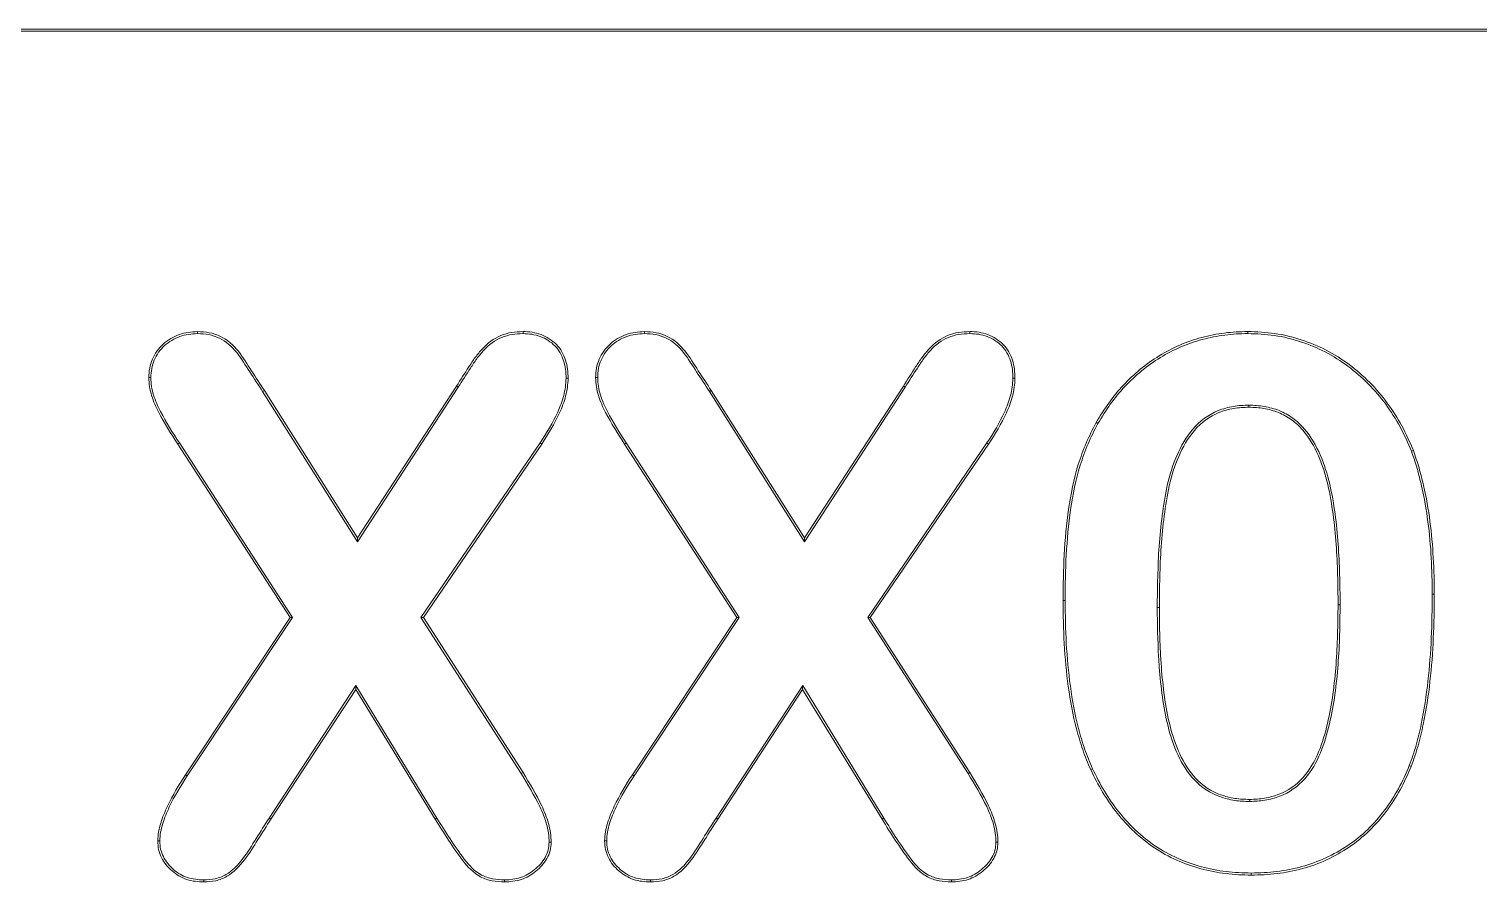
# Model space of a CAD drawing. Header units: millimetres. Extents: x 23 to 674, y 24 to 517.
# Drawn here: x 335.19 to 344.5, y 249.64 to 255.11 of the extents above; entities that cross this region are included whole.
import ezdxf

# ---------------------------------------------------------------- set-up
doc = ezdxf.new("R2010")
doc.units = ezdxf.units.MM
doc.header["$LTSCALE"] = 2.5
doc.layers.add('Visible (ANSI)', color=7, linetype='Continuous', lineweight=9)
doc.layers.add('Visible Narrow (ANSI)', color=7, linetype='Continuous', lineweight=9)

msp = doc.modelspace()

# ---------------------------------------------------------------- linework, layer by layer
at = {"layer": 'Visible (ANSI)'}
for p, q in [((356.3858, 255.1132), (332.3858, 255.1132)), ((356.3858, 255.1001), (332.3858, 255.1001)), ((336.271, 253.1598), (336.2709, 253.1729)), ((338.3599, 253.1598), (338.36, 253.1729)), ((339.1391, 253.1598), (339.1391, 253.1729)), ((341.2281, 253.1598), (341.2281, 253.1729)), ((343.0116, 253.1598), (343.0117, 253.1729)), ((335.971, 252.8778), (335.9579, 252.8779)), ((338.6364, 252.8731), (338.6495, 252.873)), ((338.8392, 252.8778), (338.826, 252.8779)), ((341.5046, 252.8731), (341.5177, 252.873)), ((336.6887, 252.7881), (337.298, 251.8249)), ((336.6998, 252.7951), (337.2982, 251.8492)), ((337.298, 251.8249), (337.9442, 252.8163)), ((337.2982, 251.8492), (337.9332, 252.8234)), ((339.5568, 252.7881), (340.1662, 251.8249)), ((339.5679, 252.7951), (340.1663, 251.8492)), ((340.1662, 251.8249), (340.8123, 252.8163)), ((340.1663, 251.8492), (340.8013, 252.8234)), ((343.0193, 252.7007), (343.0193, 252.6876)), ((342.0496, 252.5825), (342.0382, 252.589)), ((336.8645, 251.3383), (336.1434, 252.4518)), ((336.8802, 251.3382), (336.1544, 252.4589)), ((338.4697, 252.459), (337.7044, 251.3385)), ((338.4806, 252.4518), (337.7202, 251.3383)), ((338.4697, 252.459), (338.4806, 252.4518)), ((339.7327, 251.3383), (339.0115, 252.4518)), ((339.7483, 251.3382), (339.0225, 252.4589)), ((341.3378, 252.459), (340.5726, 251.3385)), ((341.3487, 252.4518), (340.5883, 251.3383)), ((341.3378, 252.459), (341.3487, 252.4518)), ((344.0626, 252.405), (344.0748, 252.4097)), ((337.298, 251.8249), (337.2982, 251.8492)), ((340.1662, 251.8249), (340.1663, 251.8492)), ((336.1944, 250.331), (336.8645, 251.3383)), ((336.2053, 250.3238), (336.8802, 251.3382)), ((336.8802, 251.3382), (336.8645, 251.3383)), ((337.7044, 251.3385), (337.7202, 251.3383)), ((337.7044, 251.3385), (338.3489, 250.3379)), ((337.7202, 251.3383), (338.36, 250.3448)), ((339.0625, 250.331), (339.7327, 251.3383)), ((339.0735, 250.3238), (339.7483, 251.3382)), ((339.7483, 251.3382), (339.7327, 251.3383)), ((340.5726, 251.3385), (340.5883, 251.3383)), ((340.5726, 251.3385), (341.217, 250.3379)), ((340.5883, 251.3383), (341.2281, 250.3448)), ((337.2869, 250.9029), (336.7308, 250.0527)), ((337.2865, 250.8784), (336.7418, 250.0456)), ((337.2869, 250.9029), (337.2865, 250.8784)), ((337.7967, 250.0456), (337.2865, 250.8784)), ((337.8078, 250.0525), (337.2869, 250.9029)), ((340.155, 250.9029), (339.599, 250.0527)), ((340.1546, 250.8784), (339.6099, 250.0456)), ((340.155, 250.9029), (340.1546, 250.8784)), ((340.6648, 250.0456), (340.1546, 250.8784)), ((340.676, 250.0525), (340.155, 250.9029)), ((342.0156, 250.3689), (342.0037, 250.3634)), ((344.0489, 250.3889), (344.0611, 250.3841)), ((338.3489, 250.3379), (338.36, 250.3448)), ((341.217, 250.3379), (341.2281, 250.3448)), ((343.0242, 250.1593), (343.0241, 250.1724)), ((336.0289, 249.9063), (336.0158, 249.9063)), ((338.5275, 249.8976), (338.5406, 249.8974)), ((338.8971, 249.9063), (338.884, 249.9063)), ((341.3956, 249.8976), (341.4087, 249.8974)), ((336.3102, 249.6561), (336.3102, 249.6429)), ((338.2414, 249.6561), (338.2414, 249.6429)), ((339.1783, 249.6561), (339.1784, 249.6429)), ((341.1095, 249.6561), (341.1095, 249.6429)), ((343.0345, 249.7002), (343.0345, 249.6871))]:
    msp.add_line(p, q, dxfattribs=at)
for points, knots in [([(335.9579, 252.8779), (335.9589, 252.8979), (335.96, 252.9179), (335.9672, 252.9574), (335.9732, 252.9766), (335.9891, 253.0134), (335.9988, 253.0311), (336.0218, 253.0639), (336.0357, 253.0784), (336.0651, 253.1058), (336.0811, 253.1179), (336.1159, 253.1379), (336.1341, 253.1466), (336.1905, 253.1672), (336.231, 253.1712), (336.2709, 253.1729)], [0, 0, 0, 0, 0.0000591834, 0.0000591834, 0.0001183667, 0.0001183667, 0.0001775501, 0.0001775501, 0.0002367335, 0.0002367335, 0.0002959168, 0.0002959168, 0.0003551002, 0.0003551002, 0.0004734669, 0.0004734669, 0.0004734669, 0.0004734669]), ([(335.971, 252.8778), (335.972, 252.8977), (335.9731, 252.9167), (335.9799, 252.9541), (335.9855, 252.9723), (336.0008, 253.0073), (336.0102, 253.0244), (336.032, 253.0555), (336.0452, 253.0693), (336.0736, 253.0957), (336.0884, 253.1069), (336.1217, 253.1262), (336.1394, 253.1345), (336.1933, 253.1543), (336.2312, 253.1581), (336.271, 253.1598)], [0, 0, 0, 0, 0.0000564595, 0.0000564595, 0.0001134551, 0.0001134551, 0.0001704507, 0.0001704507, 0.0002274464, 0.0002274464, 0.000284442, 0.000284442, 0.0003414376, 0.0003414376, 0.0004549553, 0.0004549553, 0.0004549553, 0.0004549553]), ([(336.2709, 253.1729), (336.2961, 253.1721), (336.3213, 253.1707), (336.3707, 253.1609), (336.3949, 253.1535), (336.4625, 253.1197), (336.5016, 253.086), (336.5641, 253.007), (336.5893, 252.9633), (336.6448, 252.8794), (336.6725, 252.8374), (336.6998, 252.7951)], [0, 0, 0, 0, 0.0000752131, 0.0000752131, 0.0001504263, 0.0001504263, 0.0003008525, 0.0003008525, 0.0004512788, 0.0004512788, 0.000601705, 0.000601705, 0.000601705, 0.000601705]), ([(336.271, 253.1598), (336.2961, 253.159), (336.3198, 253.1577), (336.3672, 253.1483), (336.3901, 253.1412), (336.4544, 253.1091), (336.4921, 253.0768), (336.5529, 252.9999), (336.5783, 252.9562), (336.634, 252.872), (336.6615, 252.8304), (336.6887, 252.7881)], [0, 0, 0, 0, 0.0000730654, 0.0000730654, 0.000146615, 0.000146615, 0.0002937142, 0.0002937142, 0.0004408135, 0.0004408135, 0.0005878638, 0.0005878638, 0.0005878638, 0.0005878638]), ([(337.9332, 252.8234), (337.9596, 252.8643), (337.9852, 252.9055), (338.0121, 252.946), (338.0255, 252.9663), (338.0382, 252.9871), (338.0528, 253.0065), (338.0675, 253.0259), (338.0829, 253.0449), (338.0993, 253.0628), (338.1322, 253.0986), (338.1724, 253.1279), (338.2173, 253.1469), (338.2397, 253.1563), (338.2633, 253.1634), (338.2873, 253.1673), (338.3112, 253.1712), (338.3356, 253.172), (338.36, 253.1729)], [0.000000006, 0.000000006, 0.000000006, 0.000000006, 0.0001457335, 0.0001457335, 0.0001457335, 0.0002186003, 0.0002186003, 0.0002186003, 0.0002914671, 0.0002914671, 0.0002914671, 0.0004372006, 0.0004372006, 0.0004372006, 0.0005100673, 0.0005100673, 0.0005100673, 0.0005829341, 0.0005829341, 0.0005829341, 0.0005829341]), ([(337.9442, 252.8163), (337.9442, 252.8163), (337.9442, 252.8163), (337.9442, 252.8163), (337.9709, 252.8576), (337.996, 252.8981), (338.0365, 252.9592), (338.049, 252.9796), (338.0776, 253.0176), (338.093, 253.0365), (338.1409, 253.0887), (338.1792, 253.1166), (338.2439, 253.1439), (338.2665, 253.1506), (338.3121, 253.158), (338.3357, 253.1589), (338.3599, 253.1598)], [0, 0, 0, 0, 0.0000000298, 0.0000000298, 0.0000000298, 0.0001425812, 0.0001425812, 0.0002138569, 0.0002138569, 0.0002851326, 0.0002851326, 0.000427684, 0.000427684, 0.0004989597, 0.0004989597, 0.0005697353, 0.0005697353, 0.0005697353, 0.0005697353]), ([(338.3599, 253.1598), (338.3794, 253.159), (338.3984, 253.1582), (338.4351, 253.1525), (338.4533, 253.1476), (338.5063, 253.1277), (338.5385, 253.1075), (338.5908, 253.0542), (338.6091, 253.0211), (338.6267, 252.9672), (338.6309, 252.949), (338.6353, 252.9118), (338.6359, 252.8926), (338.6364, 252.8731)], [0, 0, 0, 0, 0.0000554952, 0.0000554952, 0.0001114775, 0.0001114775, 0.000223442, 0.000223442, 0.0003354065, 0.0003354065, 0.0003913887, 0.0003913887, 0.0004469273, 0.0004469273, 0.0004469273, 0.0004469273]), ([(338.36, 253.1729), (338.3796, 253.1721), (338.3993, 253.1713), (338.438, 253.1653), (338.4571, 253.1601), (338.5124, 253.1394), (338.5464, 253.1181), (338.6016, 253.0619), (338.6211, 253.0267), (338.6394, 252.9705), (338.6438, 252.9513), (338.6484, 252.9124), (338.649, 252.8927), (338.6495, 252.873)], [0, 0, 0, 0, 0.0000584861, 0.0000584861, 0.0001169721, 0.0001169721, 0.0002339442, 0.0002339442, 0.0003509163, 0.0003509163, 0.0004094024, 0.0004094024, 0.0004678884, 0.0004678884, 0.0004678884, 0.0004678884]), ([(338.826, 252.8779), (338.827, 252.8979), (338.8281, 252.9179), (338.8353, 252.9574), (338.8413, 252.9766), (338.8572, 253.0134), (338.867, 253.0311), (338.89, 253.0639), (338.9039, 253.0784), (338.9332, 253.1058), (338.9493, 253.1179), (338.984, 253.1379), (339.0022, 253.1466), (339.0586, 253.1672), (339.0992, 253.1712), (339.1391, 253.1729)], [0, 0, 0, 0, 0.0000591834, 0.0000591834, 0.0001183667, 0.0001183667, 0.0001775501, 0.0001775501, 0.0002367335, 0.0002367335, 0.0002959168, 0.0002959168, 0.0003551002, 0.0003551002, 0.0004734669, 0.0004734669, 0.0004734669, 0.0004734669]), ([(338.8392, 252.8778), (338.8401, 252.8977), (338.8412, 252.9167), (338.848, 252.9541), (338.8537, 252.9723), (338.8689, 253.0073), (338.8783, 253.0244), (338.9001, 253.0555), (338.9133, 253.0693), (338.9417, 253.0957), (338.9565, 253.1069), (338.9899, 253.1262), (339.0075, 253.1345), (339.0614, 253.1543), (339.0993, 253.1581), (339.1391, 253.1598)], [0, 0, 0, 0, 0.0000564595, 0.0000564595, 0.0001134551, 0.0001134551, 0.0001704507, 0.0001704507, 0.0002274464, 0.0002274464, 0.000284442, 0.000284442, 0.0003414376, 0.0003414376, 0.0004549553, 0.0004549553, 0.0004549553, 0.0004549553]), ([(339.1391, 253.1729), (339.1642, 253.1721), (339.1894, 253.1707), (339.2388, 253.1609), (339.263, 253.1535), (339.3306, 253.1197), (339.3697, 253.086), (339.4322, 253.007), (339.4574, 252.9633), (339.513, 252.8794), (339.5407, 252.8374), (339.5679, 252.7951)], [0, 0, 0, 0, 0.0000752131, 0.0000752131, 0.0001504263, 0.0001504263, 0.0003008525, 0.0003008525, 0.0004512788, 0.0004512788, 0.000601705, 0.000601705, 0.000601705, 0.000601705]), ([(339.1391, 253.1598), (339.1642, 253.159), (339.1879, 253.1577), (339.2353, 253.1483), (339.2583, 253.1412), (339.3226, 253.1091), (339.3603, 253.0768), (339.421, 252.9999), (339.4464, 252.9562), (339.5021, 252.872), (339.5296, 252.8304), (339.5568, 252.7881)], [0, 0, 0, 0, 0.0000730654, 0.0000730654, 0.000146615, 0.000146615, 0.0002937142, 0.0002937142, 0.0004408135, 0.0004408135, 0.0005878638, 0.0005878638, 0.0005878638, 0.0005878638]), ([(340.8013, 252.8234), (340.8277, 252.8643), (340.8534, 252.9055), (340.8802, 252.946), (340.8937, 252.9663), (340.9063, 252.9871), (340.921, 253.0065), (340.9356, 253.0259), (340.951, 253.0449), (340.9674, 253.0628), (341.0003, 253.0986), (341.0405, 253.1279), (341.0854, 253.1469), (341.1079, 253.1563), (341.1314, 253.1634), (341.1554, 253.1673), (341.1793, 253.1712), (341.2037, 253.172), (341.2281, 253.1729)], [0.000000006, 0.000000006, 0.000000006, 0.000000006, 0.0001457335, 0.0001457335, 0.0001457335, 0.0002186003, 0.0002186003, 0.0002186003, 0.0002914671, 0.0002914671, 0.0002914671, 0.0004372006, 0.0004372006, 0.0004372006, 0.0005100673, 0.0005100673, 0.0005100673, 0.0005829341, 0.0005829341, 0.0005829341, 0.0005829341]), ([(340.8123, 252.8163), (340.8123, 252.8163), (340.8123, 252.8163), (340.8123, 252.8163), (340.839, 252.8576), (340.8642, 252.8981), (340.9047, 252.9592), (340.9171, 252.9796), (340.9457, 253.0176), (340.9611, 253.0365), (341.009, 253.0887), (341.0474, 253.1166), (341.1121, 253.1439), (341.1346, 253.1506), (341.1802, 253.158), (341.2039, 253.1589), (341.2281, 253.1598)], [0, 0, 0, 0, 0.0000000298, 0.0000000298, 0.0000000298, 0.0001425812, 0.0001425812, 0.0002138569, 0.0002138569, 0.0002851326, 0.0002851326, 0.000427684, 0.000427684, 0.0004989597, 0.0004989597, 0.0005697353, 0.0005697353, 0.0005697353, 0.0005697353]), ([(341.2281, 253.1729), (341.2478, 253.1721), (341.2674, 253.1713), (341.3062, 253.1653), (341.3253, 253.1601), (341.3805, 253.1394), (341.4146, 253.1181), (341.4697, 253.0619), (341.4892, 253.0267), (341.5075, 252.9705), (341.5119, 252.9513), (341.5165, 252.9124), (341.5171, 252.8927), (341.5177, 252.873)], [0, 0, 0, 0, 0.0000584861, 0.0000584861, 0.0001169721, 0.0001169721, 0.0002339442, 0.0002339442, 0.0003509163, 0.0003509163, 0.0004094024, 0.0004094024, 0.0004678884, 0.0004678884, 0.0004678884, 0.0004678884]), ([(341.2281, 253.1598), (341.2475, 253.159), (341.2665, 253.1582), (341.3032, 253.1525), (341.3214, 253.1476), (341.3744, 253.1277), (341.4066, 253.1075), (341.459, 253.0542), (341.4772, 253.0211), (341.4948, 252.9672), (341.499, 252.949), (341.5034, 252.9118), (341.504, 252.8926), (341.5046, 252.8731)], [0, 0, 0, 0, 0.0000554952, 0.0000554952, 0.0001114775, 0.0001114775, 0.000223442, 0.000223442, 0.0003354065, 0.0003354065, 0.0003913887, 0.0003913887, 0.0004469273, 0.0004469273, 0.0004469273, 0.0004469273]), ([(342.0382, 252.589), (342.0643, 252.6315), (342.0904, 252.6739), (342.1191, 252.7142), (342.1479, 252.7548), (342.1796, 252.7932), (342.2136, 252.8294), (342.2808, 252.9011), (342.3593, 252.9653), (342.4441, 253.0173), (342.5286, 253.0693), (342.6205, 253.1091), (342.7169, 253.1351), (342.765, 253.1481), (342.8139, 253.1571), (342.8631, 253.1636), (342.9122, 253.1701), (342.9617, 253.1724), (343.0117, 253.1729)], [0, 0, 0, 0, 0.000147785, 0.000147785, 0.000147785, 0.000296533, 0.000296533, 0.000296533, 0.000591223, 0.000591223, 0.000591223, 0.0008851, 0.0008851, 0.0008851, 0.001032011, 0.001032011, 0.001032011, 0.001178778, 0.001178778, 0.001178778, 0.001178778]), ([(342.0496, 252.5825), (342.0756, 252.6248), (342.1014, 252.6667), (342.1582, 252.7466), (342.1895, 252.7846), (342.2904, 252.8922), (342.3672, 252.9547), (342.5347, 253.0577), (342.6256, 253.0969), (342.7676, 253.1352), (342.8159, 253.1441), (342.9136, 253.1571), (342.9619, 253.1593), (343.0116, 253.1598)], [0, 0, 0, 0, 0.000145239, 0.000145239, 0.000290965, 0.000290965, 0.000582416, 0.000582416, 0.000873868, 0.000873868, 0.001019593, 0.001019593, 0.001165088, 0.001165088, 0.001165088, 0.001165088]), ([(343.0116, 253.1598), (343.0696, 253.1583), (343.1268, 253.1558), (343.2403, 253.1393), (343.296, 253.1256), (343.4054, 253.0899), (343.4588, 253.0685), (343.5603, 253.0154), (343.6091, 252.9845), (343.7475, 252.882), (343.829, 252.7993), (343.9313, 252.6605), (343.962, 252.6118), (344.017, 252.5108), (344.0401, 252.4585), (344.0626, 252.405)], [0, 0, 0, 0, 0.000171027, 0.000171027, 0.000342287, 0.000342287, 0.000513547, 0.000513547, 0.000684806, 0.000684806, 0.001027326, 0.001027326, 0.001198586, 0.001198586, 0.001369422, 0.001369422, 0.001369422, 0.001369422]), ([(343.0117, 253.1729), (343.0701, 253.1714), (343.1283, 253.1689), (343.1854, 253.1605), (343.2428, 253.1522), (343.2992, 253.1384), (343.3548, 253.1202), (343.4101, 253.1022), (343.4642, 253.0804), (343.5156, 253.0536), (343.5672, 253.0266), (343.6164, 252.9954), (343.663, 252.9609), (343.7558, 252.8921), (343.839, 252.8078), (343.9077, 252.7145), (343.9421, 252.668), (343.9731, 252.6187), (344.001, 252.5675), (344.0288, 252.5165), (344.0523, 252.4633), (344.0748, 252.4097)], [0, 0, 0, 0, 0.000173109, 0.000173109, 0.000173109, 0.00034694, 0.00034694, 0.00034694, 0.000520076, 0.000520076, 0.000520076, 0.000693897, 0.000693897, 0.000693897, 0.001040087, 0.001040087, 0.001040087, 0.00121289, 0.00121289, 0.00121289, 0.001384931, 0.001384931, 0.001384931, 0.001384931]), ([(336.1434, 252.4518), (336.1003, 252.5174), (336.0582, 252.5838), (336.0222, 252.6536), (336.0043, 252.6885), (335.9879, 252.7244), (335.9764, 252.7619), (335.9706, 252.7807), (335.9659, 252.7998), (335.9628, 252.8192), (335.9596, 252.8386), (335.9587, 252.8582), (335.9579, 252.8779)], [0.0000000092, 0.0000000092, 0.0000000092, 0.0000000092, 0.0002361446, 0.0002361446, 0.0002361446, 0.000354217, 0.000354217, 0.000354217, 0.0004132531, 0.0004132531, 0.0004132531, 0.0004722893, 0.0004722893, 0.0004722893, 0.0004722893]), ([(336.1544, 252.4589), (336.1543, 252.4589), (336.1543, 252.459), (336.1543, 252.459), (336.1114, 252.5243), (336.0695, 252.5906), (336.0161, 252.6941), (336.0001, 252.7293), (335.9833, 252.784), (335.9787, 252.8027), (335.9727, 252.8398), (335.9718, 252.8583), (335.971, 252.8778)], [0, 0, 0, 0, 0.0000000426, 0.0000000426, 0.0000000426, 0.0002326147, 0.0002326147, 0.0003489008, 0.0003489008, 0.0004070438, 0.0004070438, 0.0004646315, 0.0004646315, 0.0004646315, 0.0004646315]), ([(338.6364, 252.8731), (338.6348, 252.8352), (338.6306, 252.7988), (338.6115, 252.7265), (338.5983, 252.6912), (338.5513, 252.588), (338.5114, 252.5231), (338.4697, 252.459)], [0, 0, 0, 0, 0.0001120696, 0.0001120696, 0.0002245963, 0.0002245963, 0.0004495062, 0.0004495062, 0.0004495062, 0.0004495062]), ([(338.6495, 252.873), (338.6479, 252.8347), (338.6435, 252.7964), (338.6239, 252.7223), (338.6104, 252.6863), (338.5628, 252.5815), (338.5224, 252.516), (338.4806, 252.4518)], [0, 0, 0, 0, 0.0001143068, 0.0001143068, 0.0002286135, 0.0002286135, 0.0004572271, 0.0004572271, 0.0004572271, 0.0004572271]), ([(339.0115, 252.4518), (338.9684, 252.5174), (338.9264, 252.5838), (338.8904, 252.6536), (338.8724, 252.6885), (338.8561, 252.7244), (338.8445, 252.7619), (338.8387, 252.7807), (338.834, 252.7998), (338.8309, 252.8192), (338.8278, 252.8386), (338.8268, 252.8582), (338.826, 252.8779)], [0.0000000092, 0.0000000092, 0.0000000092, 0.0000000092, 0.0002361446, 0.0002361446, 0.0002361446, 0.000354217, 0.000354217, 0.000354217, 0.0004132531, 0.0004132531, 0.0004132531, 0.0004722893, 0.0004722893, 0.0004722893, 0.0004722893]), ([(339.0225, 252.4589), (339.0225, 252.4589), (339.0225, 252.459), (339.0225, 252.459), (338.9795, 252.5243), (338.9376, 252.5906), (338.8842, 252.6941), (338.8683, 252.7293), (338.8514, 252.784), (338.8468, 252.8027), (338.8408, 252.8398), (338.8399, 252.8583), (338.8392, 252.8778)], [0, 0, 0, 0, 0.0000000426, 0.0000000426, 0.0000000426, 0.0002326147, 0.0002326147, 0.0003489008, 0.0003489008, 0.0004070438, 0.0004070438, 0.0004646315, 0.0004646315, 0.0004646315, 0.0004646315]), ([(341.5046, 252.8731), (341.5029, 252.8352), (341.4987, 252.7988), (341.4796, 252.7265), (341.4664, 252.6912), (341.4195, 252.588), (341.3795, 252.5231), (341.3378, 252.459)], [0, 0, 0, 0, 0.0001120696, 0.0001120696, 0.0002245963, 0.0002245963, 0.0004495062, 0.0004495062, 0.0004495062, 0.0004495062]), ([(341.5177, 252.873), (341.516, 252.8347), (341.5117, 252.7964), (341.492, 252.7223), (341.4785, 252.6863), (341.4309, 252.5815), (341.3905, 252.516), (341.3487, 252.4518)], [0, 0, 0, 0, 0.0001143068, 0.0001143068, 0.0002286135, 0.0002286135, 0.0004572271, 0.0004572271, 0.0004572271, 0.0004572271]), ([(343.0193, 252.7007), (342.9866, 252.7001), (342.9525, 252.6988), (342.9192, 252.6929), (342.886, 252.6871), (342.8537, 252.6781), (342.8222, 252.6657), (342.7591, 252.641), (342.7033, 252.5987), (342.6596, 252.5475), (342.616, 252.4963), (342.5828, 252.4374), (342.5564, 252.3764), (342.5299, 252.3154), (342.5103, 252.2517), (342.4956, 252.1872), (342.481, 252.1227), (342.4709, 252.0575), (342.4625, 251.9923), (342.4542, 251.927), (342.4477, 251.8616), (342.443, 251.7961), (342.4383, 251.7305), (342.4362, 251.6648), (342.4342, 251.5993), (342.4321, 251.5338), (342.4313, 251.4679), (342.4312, 251.4024)], [0, 0, 0, 0, 0.000099205, 0.000099205, 0.000099205, 0.000198173, 0.000198173, 0.000198173, 0.000396107, 0.000396107, 0.000396107, 0.000594042, 0.000594042, 0.000594042, 0.000791977, 0.000791977, 0.000791977, 0.000989912, 0.000989912, 0.000989912, 0.001187847, 0.001187847, 0.001187847, 0.001385782, 0.001385782, 0.001385782, 0.001583717, 0.001583717, 0.001583717, 0.001583717]), ([(343.0193, 252.6876), (342.9863, 252.687), (342.9536, 252.6857), (342.9214, 252.68), (342.8894, 252.6744), (342.8578, 252.6657), (342.827, 252.6535), (342.7653, 252.6293), (342.7119, 252.5885), (342.6696, 252.539), (342.6272, 252.4892), (342.5944, 252.431), (342.5684, 252.3712), (342.5424, 252.3112), (342.523, 252.2485), (342.5084, 252.1843), (342.4939, 252.1202), (342.4838, 252.0555), (342.4755, 251.9906), (342.4672, 251.9257), (342.4607, 251.8606), (342.4561, 251.7951), (342.4514, 251.7298), (342.4493, 251.6643), (342.4473, 251.5989), (342.4452, 251.5334), (342.4444, 251.4679), (342.4443, 251.4024)], [0, 0, 0, 0, 0.000097805, 0.000097805, 0.000097805, 0.000195333, 0.000195333, 0.000195333, 0.000390261, 0.000390261, 0.000390261, 0.000585855, 0.000585855, 0.000585855, 0.000781965, 0.000781965, 0.000781965, 0.000977314, 0.000977314, 0.000977314, 0.001172814, 0.001172814, 0.001172814, 0.001368113, 0.001368113, 0.001368113, 0.001563463, 0.001563463, 0.001563463, 0.001563463]), ([(343.6046, 251.421), (343.6046, 251.421), (343.6046, 251.421), (343.6046, 251.4211), (343.6044, 251.5506), (343.6013, 251.6798), (343.5872, 251.874), (343.5812, 251.9385), (343.5634, 252.0673), (343.5528, 252.1313), (343.5228, 252.2583), (343.5038, 252.3212), (343.4508, 252.4414), (343.4182, 252.4993), (343.3525, 252.5747), (343.3285, 252.5975), (343.2742, 252.6373), (343.2448, 252.6531), (343.1829, 252.6783), (343.1506, 252.6867), (343.0855, 252.6983), (343.0518, 252.7001), (343.0195, 252.7007), (343.0194, 252.7007), (343.0194, 252.7007), (343.0193, 252.7007)], [0, 0, 0, 0, 0.000000068, 0.000000068, 0.000000068, 0.000392105, 0.000392105, 0.000588123, 0.000588123, 0.000784141, 0.000784141, 0.000980159, 0.000980159, 0.001176177, 0.001176177, 0.001274186, 0.001274186, 0.001372195, 0.001372195, 0.001470204, 0.001470204, 0.001568213, 0.001568213, 0.001568213, 0.001568452, 0.001568452, 0.001568452, 0.001568452]), ([(343.5915, 251.421), (343.5913, 251.5504), (343.5882, 251.6795), (343.5789, 251.8083), (343.5742, 251.8727), (343.5681, 251.9371), (343.5593, 252.0011), (343.5505, 252.0651), (343.5399, 252.129), (343.5251, 252.1918), (343.5102, 252.2546), (343.4913, 252.317), (343.4653, 252.376), (343.4393, 252.435), (343.407, 252.4922), (343.3645, 252.541), (343.3433, 252.5653), (343.3196, 252.5877), (343.2936, 252.6068), (343.2675, 252.626), (343.2388, 252.6414), (343.2089, 252.6535), (343.1791, 252.6656), (343.1477, 252.6739), (343.1158, 252.6796), (343.084, 252.6853), (343.0516, 252.687), (343.0193, 252.6876)], [0, 0, 0, 0, 0.00038737, 0.00038737, 0.00038737, 0.000580896, 0.000580896, 0.000580896, 0.000774417, 0.000774417, 0.000774417, 0.000967829, 0.000967829, 0.000967829, 0.001161535, 0.001161535, 0.001161535, 0.001258197, 0.001258197, 0.001258197, 0.001355103, 0.001355103, 0.001355103, 0.001451825, 0.001451825, 0.001451825, 0.001548064, 0.001548064, 0.001548064, 0.001548064]), ([(341.8265, 251.4486), (341.8274, 251.5463), (341.8285, 251.644), (341.8393, 251.8391), (341.8484, 251.9365), (341.8759, 252.13), (341.8948, 252.2261), (341.9389, 252.366), (341.9553, 252.4121), (341.9936, 252.502), (342.0158, 252.5455), (342.0382, 252.589)], [0, 0, 0, 0, 0.000294181, 0.000294181, 0.000588363, 0.000588363, 0.000882544, 0.000882544, 0.001029635, 0.001029635, 0.001176725, 0.001176725, 0.001176725, 0.001176725]), ([(341.8396, 251.4486), (341.8405, 251.5463), (341.8416, 251.6437), (341.8524, 251.8381), (341.8615, 251.9351), (341.8888, 252.1277), (341.9076, 252.223), (341.9513, 252.3617), (341.9676, 252.4075), (342.0053, 252.4962), (342.0273, 252.5392), (342.0496, 252.5825)], [0, 0, 0, 0, 0.000292523, 0.000292523, 0.000585158, 0.000585158, 0.000877793, 0.000877793, 0.00102411, 0.00102411, 0.001169932, 0.001169932, 0.001169932, 0.001169932]), ([(344.0748, 252.4097), (344.0876, 252.3728), (344.1003, 252.3359), (344.1112, 252.2985), (344.1221, 252.2611), (344.1315, 252.2232), (344.1403, 252.1852), (344.1579, 252.1092), (344.1712, 252.0321), (344.1814, 251.9549), (344.2019, 251.8003), (344.208, 251.644), (344.2093, 251.4879)], [0, 0, 0, 0, 0.0001169047, 0.0001169047, 0.0001169047, 0.0002338792, 0.0002338792, 0.0002338792, 0.0004676072, 0.0004676072, 0.0004676072, 0.0009349608, 0.0009349608, 0.0009349608, 0.0009349608]), ([(344.0626, 252.405), (344.0753, 252.3682), (344.0879, 252.3318), (344.1094, 252.2577), (344.1188, 252.22), (344.1451, 252.1065), (344.1582, 252.0301), (344.1889, 251.7991), (344.1949, 251.6436), (344.1962, 251.4879)], [0, 0, 0, 0, 0.0001159071, 0.0001159071, 0.0002322425, 0.0002322425, 0.0004649135, 0.0004649135, 0.0009301678, 0.0009301678, 0.0009301678, 0.0009301678]), ([(344.1962, 251.4879), (344.1952, 251.3017), (344.1892, 251.1154), (344.1582, 250.8383), (344.1444, 250.7464), (344.1158, 250.6101), (344.1052, 250.5649), (344.08, 250.4761), (344.0646, 250.4328), (344.0489, 250.3889)], [0, 0, 0, 0, 0.000557992, 0.000557992, 0.000837033, 0.000837033, 0.000976553, 0.000976553, 0.001115693, 0.001115693, 0.001115693, 0.001115693]), ([(344.2093, 251.4879), (344.2083, 251.3011), (344.2023, 251.1145), (344.1815, 250.9292), (344.1712, 250.8365), (344.1573, 250.7442), (344.1381, 250.6528), (344.1286, 250.6072), (344.118, 250.5617), (344.1052, 250.5169), (344.0924, 250.472), (344.0768, 250.4281), (344.0611, 250.3841)], [0, 0, 0, 0, 0.000560484, 0.000560484, 0.000560484, 0.000840851, 0.000840851, 0.000840851, 0.000980846, 0.000980846, 0.000980846, 0.001120632, 0.001120632, 0.001120632, 0.001120632]), ([(342.0037, 250.3634), (341.9855, 250.4058), (341.9674, 250.4483), (341.9374, 250.5356), (341.9246, 250.58), (341.8893, 250.7139), (341.8727, 250.8049), (341.8476, 250.9877), (341.8394, 251.0797), (341.8287, 251.264), (341.8273, 251.3563), (341.8265, 251.4486)], [0, 0, 0, 0, 0.000138247, 0.000138247, 0.000276493, 0.000276493, 0.000552987, 0.000552987, 0.00082948, 0.00082948, 0.001105973, 0.001105973, 0.001105973, 0.001105973]), ([(342.0156, 250.3689), (341.9974, 250.4113), (341.9796, 250.4531), (341.95, 250.5394), (341.9372, 250.5836), (341.9022, 250.7167), (341.8856, 250.807), (341.8607, 250.9891), (341.8525, 251.0808), (341.8418, 251.2645), (341.8405, 251.3563), (341.8396, 251.4486)], [0, 0, 0, 0, 0.000137253, 0.000137253, 0.000274841, 0.000274841, 0.000550017, 0.000550017, 0.000825193, 0.000825193, 0.001100258, 0.001100258, 0.001100258, 0.001100258]), ([(342.4312, 251.4024), (342.4314, 251.2975), (342.4335, 251.1928), (342.4397, 251.088), (342.441, 251.0656), (342.4425, 251.0431), (342.4442, 251.0207), (342.4538, 250.8933), (342.4691, 250.7664), (342.5001, 250.6419), (342.5156, 250.5796), (342.5355, 250.5181), (342.563, 250.4595), (342.5905, 250.401), (342.6249, 250.3451), (342.6695, 250.2973), (342.7142, 250.2495), (342.771, 250.2125), (342.8325, 250.1903), (342.8633, 250.1792), (342.8948, 250.171), (342.9271, 250.166), (342.9595, 250.1611), (342.9922, 250.16), (343.0238, 250.1593), (343.024, 250.1593), (343.0241, 250.1593), (343.0242, 250.1593)], [0, 0, 0, 0, 0.000317598, 0.000317598, 0.000317598, 0.000385577, 0.000385577, 0.000385577, 0.000771116, 0.000771116, 0.000771116, 0.000963885, 0.000963885, 0.000963885, 0.001156654, 0.001156654, 0.001156654, 0.001349423, 0.001349423, 0.001349423, 0.001445808, 0.001445808, 0.001445808, 0.001542193, 0.001542193, 0.001542193, 0.001542551, 0.001542551, 0.001542551, 0.001542551]), ([(342.4443, 251.4024), (342.4445, 251.2755), (342.4476, 251.1483), (342.4669, 250.895), (342.4821, 250.7684), (342.5282, 250.5834), (342.5479, 250.5226), (342.6019, 250.4076), (342.6357, 250.3527), (342.7225, 250.2598), (342.7772, 250.2242), (342.8668, 250.1919), (342.8977, 250.1838), (342.9605, 250.1742), (342.9924, 250.1731), (343.0241, 250.1724)], [0, 0, 0, 0, 0.000380419, 0.000380419, 0.000760839, 0.000760839, 0.000951048, 0.000951048, 0.001141258, 0.001141258, 0.001331468, 0.001331468, 0.001426573, 0.001426573, 0.001521678, 0.001521678, 0.001521678, 0.001521678]), ([(343.0241, 250.1724), (343.0563, 250.1735), (343.0881, 250.1747), (343.1195, 250.1801), (343.1508, 250.1854), (343.1818, 250.1937), (343.2119, 250.2052), (343.2717, 250.228), (343.3255, 250.2659), (343.3678, 250.3137), (343.4101, 250.3615), (343.4424, 250.4182), (343.4667, 250.4768), (343.4911, 250.5356), (343.5089, 250.5973), (343.5236, 250.6595), (343.5532, 250.784), (343.5685, 250.9111), (343.5784, 251.0383), (343.5882, 251.1656), (343.5904, 251.2933), (343.5915, 251.421)], [0, 0, 0, 0, 0.000095417, 0.000095417, 0.000095417, 0.00019061, 0.00019061, 0.00019061, 0.000379601, 0.000379601, 0.000379601, 0.000568959, 0.000568959, 0.000568959, 0.000758797, 0.000758797, 0.000758797, 0.001138057, 0.001138057, 0.001138057, 0.001517406, 0.001517406, 0.001517406, 0.001517406]), ([(343.0242, 250.1593), (343.0243, 250.1593), (343.0244, 250.1593), (343.0245, 250.1594), (343.0564, 250.1604), (343.0893, 250.1616), (343.1541, 250.1727), (343.1858, 250.1812), (343.2782, 250.2164), (343.3339, 250.2557), (343.4213, 250.3543), (343.4539, 250.4118), (343.5037, 250.5318), (343.5215, 250.5939), (343.5661, 250.7818), (343.5816, 250.9095), (343.6013, 251.1651), (343.6035, 251.2933), (343.6046, 251.4209), (343.6046, 251.421), (343.6046, 251.421), (343.6046, 251.421)], [0, 0, 0, 0, 0.000000356, 0.000000356, 0.000000356, 0.000096403, 0.000096403, 0.000192451, 0.000192451, 0.000384546, 0.000384546, 0.000576642, 0.000576642, 0.000768737, 0.000768737, 0.001152928, 0.001152928, 0.001537119, 0.001537119, 0.001537119, 0.001537187, 0.001537187, 0.001537187, 0.001537187]), ([(343.0345, 249.6871), (342.9799, 249.6883), (342.9252, 249.6899), (342.8168, 249.703), (342.7631, 249.7137), (342.605, 249.7569), (342.5035, 249.8011), (342.3222, 249.9229), (342.2422, 249.9991), (342.1399, 250.1271), (342.1085, 250.1719), (342.0523, 250.2656), (342.0279, 250.3145), (342.0037, 250.3634)], [0, 0, 0, 0, 0.000162038, 0.000162038, 0.000324077, 0.000324077, 0.000648153, 0.000648153, 0.00097223, 0.00097223, 0.001134268, 0.001134268, 0.001296307, 0.001296307, 0.001296307, 0.001296307]), ([(343.0345, 249.7002), (342.9799, 249.7014), (342.9261, 249.703), (342.819, 249.7159), (342.766, 249.7265), (342.6096, 249.7693), (342.5094, 249.8129), (342.3309, 249.9328), (342.2518, 250.0081), (342.1504, 250.1349), (342.1194, 250.1791), (342.0639, 250.2717), (342.0398, 250.32), (342.0156, 250.3689)], [0, 0, 0, 0, 0.000160002, 0.000160002, 0.000320261, 0.000320261, 0.00064078, 0.00064078, 0.000961298, 0.000961298, 0.001121557, 0.001121557, 0.001281485, 0.001281485, 0.001281485, 0.001281485]), ([(344.0489, 250.3889), (344.0272, 250.3382), (344.0051, 250.2885), (343.9523, 250.1927), (343.9228, 250.1466), (343.8243, 250.0157), (343.7451, 249.9388), (343.6099, 249.8465), (343.5622, 249.8202), (343.4628, 249.7742), (343.4117, 249.7561), (343.306, 249.7269), (343.2526, 249.7165), (343.144, 249.7031), (343.0897, 249.7011), (343.0345, 249.7002)], [0, 0, 0, 0, 0.000161603, 0.000161603, 0.000323579, 0.000323579, 0.000647531, 0.000647531, 0.000809507, 0.000809507, 0.000971482, 0.000971482, 0.001133458, 0.001133458, 0.001295178, 0.001295178, 0.001295178, 0.001295178]), ([(344.0611, 250.3841), (344.0394, 250.3333), (344.0169, 250.2827), (343.9635, 250.1859), (343.9337, 250.1393), (343.834, 250.0068), (343.7537, 249.9288), (343.6167, 249.8353), (343.5682, 249.8085), (343.4679, 249.7621), (343.4156, 249.7436), (343.309, 249.7142), (343.2547, 249.7035), (343.145, 249.6901), (343.0897, 249.688), (343.0345, 249.6871)], [0, 0, 0, 0, 0.000163835, 0.000163835, 0.000327669, 0.000327669, 0.000655339, 0.000655339, 0.000819174, 0.000819174, 0.000983008, 0.000983008, 0.001146843, 0.001146843, 0.001310678, 0.001310678, 0.001310678, 0.001310678]), ([(336.0158, 249.9063), (336.0167, 249.9258), (336.0178, 249.9452), (336.0244, 249.9835), (336.0291, 250.0024), (336.0459, 250.0583), (336.0615, 250.094), (336.1103, 250.1999), (336.1518, 250.2661), (336.1944, 250.331)], [0, 0, 0, 0, 0.00005783, 0.00005783, 0.00011566, 0.00011566, 0.00023132, 0.00023132, 0.00046264, 0.00046264, 0.00046264, 0.00046264]), ([(336.0289, 249.9063), (336.0298, 249.9257), (336.0309, 249.9438), (336.0372, 249.9805), (336.0418, 249.9991), (336.0582, 250.0535), (336.0736, 250.089), (336.1218, 250.1934), (336.1629, 250.2591), (336.2053, 250.3238)], [0, 0, 0, 0, 0.0000563752, 0.0000563752, 0.000113309, 0.000113309, 0.0002271765, 0.0002271765, 0.0004548695, 0.0004548695, 0.0004548695, 0.0004548695]), ([(338.3489, 250.3379), (338.3911, 250.2685), (338.4329, 250.1987), (338.4854, 250.09), (338.4999, 250.0526), (338.5164, 249.9952), (338.5207, 249.976), (338.526, 249.9372), (338.5268, 249.9178), (338.5275, 249.8976)], [0, 0, 0, 0, 0.0002412855, 0.0002412855, 0.0003620101, 0.0003620101, 0.0004223724, 0.0004223724, 0.000482089, 0.000482089, 0.000482089, 0.000482089]), ([(338.36, 250.3448), (338.4023, 250.2753), (338.4443, 250.2053), (338.4974, 250.0952), (338.5122, 250.0571), (338.5291, 249.9984), (338.5335, 249.9785), (338.5391, 249.9381), (338.5399, 249.9177), (338.5406, 249.8974)], [0, 0, 0, 0, 0.0002448277, 0.0002448277, 0.0003672416, 0.0003672416, 0.0004284485, 0.0004284485, 0.0004896554, 0.0004896554, 0.0004896554, 0.0004896554]), ([(338.884, 249.9063), (338.8848, 249.9258), (338.8859, 249.9452), (338.8926, 249.9835), (338.8973, 250.0024), (338.9141, 250.0583), (338.9296, 250.094), (338.9785, 250.1999), (339.02, 250.2661), (339.0625, 250.331)], [0, 0, 0, 0, 0.00005783, 0.00005783, 0.00011566, 0.00011566, 0.00023132, 0.00023132, 0.00046264, 0.00046264, 0.00046264, 0.00046264]), ([(338.8971, 249.9063), (338.8979, 249.9257), (338.899, 249.9438), (338.9053, 249.9805), (338.91, 249.9991), (338.9263, 250.0535), (338.9417, 250.089), (338.9899, 250.1934), (339.031, 250.2591), (339.0735, 250.3238)], [0, 0, 0, 0, 0.0000563752, 0.0000563752, 0.000113309, 0.000113309, 0.0002271765, 0.0002271765, 0.0004548695, 0.0004548695, 0.0004548695, 0.0004548695]), ([(341.217, 250.3379), (341.2592, 250.2685), (341.3011, 250.1987), (341.3536, 250.09), (341.368, 250.0526), (341.3845, 249.9952), (341.3888, 249.976), (341.3941, 249.9372), (341.3949, 249.9178), (341.3956, 249.8976)], [0, 0, 0, 0, 0.0002412855, 0.0002412855, 0.0003620101, 0.0003620101, 0.0004223724, 0.0004223724, 0.000482089, 0.000482089, 0.000482089, 0.000482089]), ([(341.2281, 250.3448), (341.2704, 250.2753), (341.3124, 250.2053), (341.3656, 250.0952), (341.3804, 250.0571), (341.3972, 249.9984), (341.4017, 249.9785), (341.4072, 249.9381), (341.408, 249.9177), (341.4087, 249.8974)], [0, 0, 0, 0, 0.0002448277, 0.0002448277, 0.0003672416, 0.0003672416, 0.0004284485, 0.0004284485, 0.0004896554, 0.0004896554, 0.0004896554, 0.0004896554]), ([(336.7308, 250.0527), (336.7308, 250.0527), (336.7308, 250.0527), (336.7308, 250.0527), (336.7027, 250.0092), (336.6747, 249.9654), (336.6197, 249.8776), (336.5924, 249.8338), (336.5308, 249.7527), (336.4965, 249.7149), (336.4319, 249.6785), (336.4085, 249.6693), (336.3608, 249.6585), (336.3361, 249.6572), (336.3102, 249.6561)], [0, 0, 0, 0, 0.0000000357, 0.0000000357, 0.0000000357, 0.000152517, 0.000152517, 0.0003049983, 0.0003049983, 0.0004574796, 0.0004574796, 0.0005337203, 0.0005337203, 0.0006094035, 0.0006094035, 0.0006094035, 0.0006094035]), ([(336.7418, 250.0456), (336.7137, 250.0021), (336.6858, 249.9585), (336.6583, 249.9146), (336.6308, 249.8707), (336.6034, 249.8266), (336.572, 249.7854), (336.5407, 249.7441), (336.5051, 249.7047), (336.4598, 249.6792), (336.4372, 249.6665), (336.4127, 249.6569), (336.3874, 249.6511), (336.3622, 249.6454), (336.3362, 249.6441), (336.3102, 249.6429)], [0.000000006, 0.000000006, 0.000000006, 0.000000006, 0.0001556106, 0.0001556106, 0.0001556106, 0.0003112213, 0.0003112213, 0.0003112213, 0.0004668319, 0.0004668319, 0.0004668319, 0.0005446372, 0.0005446372, 0.0005446372, 0.0006224425, 0.0006224425, 0.0006224425, 0.0006224425]), ([(338.2414, 249.6429), (338.215, 249.6441), (338.1886, 249.6454), (338.1367, 249.6554), (338.1113, 249.6639), (338.0408, 249.7002), (338.0043, 249.7404), (337.908, 249.8661), (337.852, 249.9558), (337.7967, 250.0456)], [0, 0, 0, 0, 0.0000790589, 0.0000790589, 0.0001581177, 0.0001581177, 0.0003162354, 0.0003162354, 0.0006324708, 0.0006324708, 0.0006324708, 0.0006324708]), ([(338.2414, 249.6561), (338.2151, 249.6572), (338.1897, 249.6585), (338.1403, 249.6681), (338.1161, 249.6761), (338.0492, 249.7106), (338.0144, 249.7488), (337.9191, 249.8732), (337.8629, 249.9629), (337.8078, 250.0525)], [0, 0, 0, 0, 0.0000769318, 0.0000769318, 0.0001544419, 0.0001544419, 0.0003094621, 0.0003094621, 0.0006195024, 0.0006195024, 0.0006195024, 0.0006195024]), ([(339.599, 250.0527), (339.599, 250.0527), (339.599, 250.0527), (339.5989, 250.0527), (339.5709, 250.0092), (339.5428, 249.9654), (339.4878, 249.8776), (339.4605, 249.8338), (339.3989, 249.7527), (339.3646, 249.7149), (339.3, 249.6785), (339.2766, 249.6693), (339.2289, 249.6585), (339.2042, 249.6572), (339.1783, 249.6561)], [0, 0, 0, 0, 0.0000000357, 0.0000000357, 0.0000000357, 0.000152517, 0.000152517, 0.0003049983, 0.0003049983, 0.0004574796, 0.0004574796, 0.0005337203, 0.0005337203, 0.0006094035, 0.0006094035, 0.0006094035, 0.0006094035]), ([(339.6099, 250.0456), (339.5818, 250.0021), (339.5539, 249.9585), (339.5264, 249.9146), (339.4989, 249.8707), (339.4715, 249.8266), (339.4402, 249.7854), (339.4088, 249.7441), (339.3732, 249.7047), (339.328, 249.6792), (339.3053, 249.6665), (339.2808, 249.6569), (339.2556, 249.6511), (339.2303, 249.6454), (339.2043, 249.6441), (339.1784, 249.6429)], [0.000000006, 0.000000006, 0.000000006, 0.000000006, 0.0001556106, 0.0001556106, 0.0001556106, 0.0003112213, 0.0003112213, 0.0003112213, 0.0004668319, 0.0004668319, 0.0004668319, 0.0005446372, 0.0005446372, 0.0005446372, 0.0006224425, 0.0006224425, 0.0006224425, 0.0006224425]), ([(341.1095, 249.6429), (341.0831, 249.6441), (341.0567, 249.6454), (341.0048, 249.6554), (340.9795, 249.6639), (340.9089, 249.7002), (340.8725, 249.7404), (340.7761, 249.8661), (340.7201, 249.9558), (340.6648, 250.0456)], [0, 0, 0, 0, 0.0000790589, 0.0000790589, 0.0001581177, 0.0001581177, 0.0003162354, 0.0003162354, 0.0006324708, 0.0006324708, 0.0006324708, 0.0006324708]), ([(341.1095, 249.6561), (341.0832, 249.6572), (341.0579, 249.6585), (341.0084, 249.6681), (340.9843, 249.6761), (340.9173, 249.7106), (340.8825, 249.7488), (340.7872, 249.8732), (340.7311, 249.9629), (340.676, 250.0525)], [0, 0, 0, 0, 0.0000769318, 0.0000769318, 0.0001544419, 0.0001544419, 0.0003094621, 0.0003094621, 0.0006195024, 0.0006195024, 0.0006195024, 0.0006195024]), ([(336.3102, 249.6429), (336.2737, 249.6445), (336.2366, 249.6473), (336.1669, 249.6705), (336.1348, 249.6897), (336.0794, 249.7379), (336.0557, 249.7667), (336.0316, 249.8163), (336.025, 249.8337), (336.0175, 249.8695), (336.0166, 249.8879), (336.0158, 249.9063)], [0, 0, 0, 0, 0.000109114, 0.000109114, 0.0002182279, 0.0002182279, 0.0003273419, 0.0003273419, 0.0003818988, 0.0003818988, 0.0004364558, 0.0004364558, 0.0004364558, 0.0004364558]), ([(336.3102, 249.6561), (336.2737, 249.6576), (336.2389, 249.6603), (336.1727, 249.6824), (336.1424, 249.7005), (336.0891, 249.7469), (336.0667, 249.774), (336.0437, 249.8213), (336.0376, 249.8377), (336.0306, 249.8708), (336.0298, 249.8881), (336.0289, 249.9063)], [0, 0, 0, 0, 0.0001036855, 0.0001036855, 0.0002079115, 0.0002079115, 0.0003121376, 0.0003121376, 0.0003642506, 0.0003642506, 0.0004158203, 0.0004158203, 0.0004158203, 0.0004158203]), ([(338.5275, 249.8976), (338.5263, 249.8795), (338.5251, 249.8629), (338.5168, 249.8309), (338.5098, 249.8149), (338.4847, 249.77), (338.4611, 249.7441), (338.4071, 249.7001), (338.3768, 249.6825), (338.3116, 249.6606), (338.2773, 249.6577), (338.2414, 249.6561)], [0, 0, 0, 0, 0.0000505998, 0.0000505998, 0.0001018122, 0.0001018122, 0.000204237, 0.000204237, 0.0003066618, 0.0003066618, 0.0004085283, 0.0004085283, 0.0004085283, 0.0004085283]), ([(338.5406, 249.8974), (338.5394, 249.8792), (338.5382, 249.8611), (338.5291, 249.8262), (338.5217, 249.8094), (338.4952, 249.7619), (338.4705, 249.7347), (338.4143, 249.6891), (338.3826, 249.6706), (338.3139, 249.6476), (338.2774, 249.6446), (338.2414, 249.6429)], [0, 0, 0, 0, 0.0000537022, 0.0000537022, 0.0001074044, 0.0001074044, 0.0002148088, 0.0002148088, 0.0003222131, 0.0003222131, 0.0004296175, 0.0004296175, 0.0004296175, 0.0004296175]), ([(339.1784, 249.6429), (339.1418, 249.6445), (339.1047, 249.6473), (339.035, 249.6705), (339.003, 249.6897), (338.9476, 249.7379), (338.9238, 249.7667), (338.8997, 249.8163), (338.8932, 249.8337), (338.8856, 249.8695), (338.8848, 249.8879), (338.884, 249.9063)], [0, 0, 0, 0, 0.000109114, 0.000109114, 0.0002182279, 0.0002182279, 0.0003273419, 0.0003273419, 0.0003818988, 0.0003818988, 0.0004364558, 0.0004364558, 0.0004364558, 0.0004364558]), ([(339.1783, 249.6561), (339.1419, 249.6576), (339.107, 249.6603), (339.0409, 249.6824), (339.0105, 249.7005), (338.9573, 249.7469), (338.9348, 249.774), (338.9119, 249.8213), (338.9057, 249.8377), (338.8987, 249.8708), (338.8979, 249.8881), (338.8971, 249.9063)], [0, 0, 0, 0, 0.0001036855, 0.0001036855, 0.0002079115, 0.0002079115, 0.0003121376, 0.0003121376, 0.0003642506, 0.0003642506, 0.0004158203, 0.0004158203, 0.0004158203, 0.0004158203]), ([(341.3956, 249.8976), (341.3944, 249.8795), (341.3932, 249.8629), (341.3849, 249.8309), (341.378, 249.8149), (341.3528, 249.77), (341.3293, 249.7441), (341.2752, 249.7001), (341.2449, 249.6825), (341.1797, 249.6606), (341.1454, 249.6577), (341.1095, 249.6561)], [0, 0, 0, 0, 0.0000505998, 0.0000505998, 0.0001018122, 0.0001018122, 0.000204237, 0.000204237, 0.0003066618, 0.0003066618, 0.0004085283, 0.0004085283, 0.0004085283, 0.0004085283]), ([(341.4087, 249.8974), (341.4075, 249.8792), (341.4063, 249.8611), (341.3972, 249.8262), (341.3898, 249.8094), (341.3633, 249.7619), (341.3386, 249.7347), (341.2825, 249.6891), (341.2507, 249.6706), (341.1821, 249.6476), (341.1455, 249.6446), (341.1095, 249.6429)], [0, 0, 0, 0, 0.0000537022, 0.0000537022, 0.0001074044, 0.0001074044, 0.0002148088, 0.0002148088, 0.0003222131, 0.0003222131, 0.0004296175, 0.0004296175, 0.0004296175, 0.0004296175])]:
    msp.add_open_spline(points, degree=3, knots=knots, dxfattribs=at)
at = {"layer": 'Visible Narrow (ANSI)'}
for p, q in [((336.6887, 252.7881), (336.6998, 252.7951)), ((337.9442, 252.8163), (337.9332, 252.8234)), ((339.5568, 252.7881), (339.5679, 252.7951)), ((340.8123, 252.8163), (340.8013, 252.8234)), ((336.1544, 252.4589), (336.1434, 252.4518)), ((339.0225, 252.4589), (339.0115, 252.4518)), ((344.1962, 251.4879), (344.2093, 251.4879)), ((341.8396, 251.4486), (341.8265, 251.4486)), ((342.4312, 251.4024), (342.4443, 251.4024)), ((343.6046, 251.421), (343.5915, 251.421)), ((336.2053, 250.3238), (336.1944, 250.331)), ((339.0735, 250.3238), (339.0625, 250.331)), ((336.7308, 250.0527), (336.7418, 250.0456)), ((337.8078, 250.0525), (337.7967, 250.0456)), ((339.599, 250.0527), (339.6099, 250.0456)), ((340.676, 250.0525), (340.6648, 250.0456))]:
    msp.add_line(p, q, dxfattribs=at)

doc.saveas('drawing.dxf')
